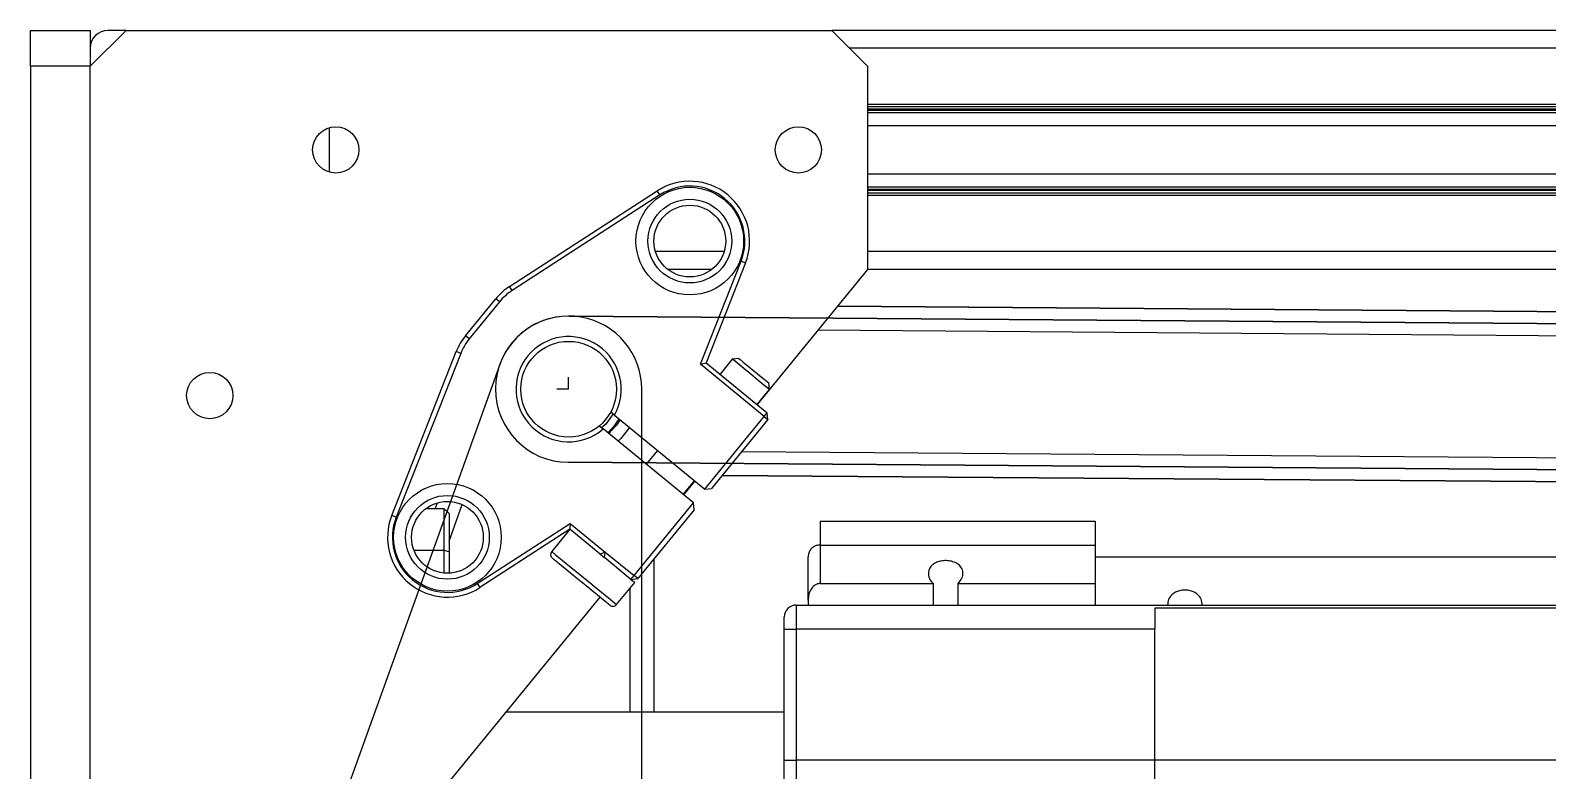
# Model space of a CAD drawing. Header units: millimetres. Extents: x 15 to 1184, y 5 to 1288.
# Drawn here: x 613.1 to 697.6, y 621.2 to 662.4 of the extents above; entities that cross this region are included whole.
import ezdxf

# ---------------------------------------------------------------- set-up
doc = ezdxf.new("R2010")
doc.units = ezdxf.units.MM
doc.linetypes.add('CENTERX2', pattern=[20.32, 12.7, -2.54, 2.54, -2.54])

msp = doc.modelspace()

# ---------------------------------------------------------------- linework, layer by layer
at = {"color": 7, "linetype": 'Continuous', "lineweight": 25}
for p, q in [((613.081, 662.422), (616.415, 662.422)), ((613.081, 660.422), (613.081, 662.422)), ((616.415, 662.422), (616.415, 661.422)), ((618.415, 662.422), (616.415, 660.422)), ((618.415, 662.422), (617.415, 662.422)), ((618.415, 662.422), (657.748, 662.422)), ((659.748, 660.422), (657.748, 662.422)), ((874.415, 662.422), (657.748, 662.422)), ((616.415, 661.422), (616.415, 660.422)), ((616.415, 660.422), (613.081, 660.422)), ((613.081, 660.422), (613.081, 614.422)), ((616.415, 614.422), (616.415, 660.422)), ((659.748, 660.422), (659.748, 649.088)), ((874.415, 658.155), (659.748, 658.155)), ((874.415, 657.822), (659.748, 657.822)), ((629.748, 654.516), (629.748, 656.994)), ((874.415, 653.688), (659.748, 653.688)), ((639.789, 648.147), (648.025, 653.476)), ((648.17, 653.252), (639.934, 647.923)), ((648.17, 653.252), (648.025, 653.476)), ((874.415, 653.355), (659.748, 653.355)), ((650.431, 643.816), (652.689, 649.554)), ((652.689, 649.554), (652.938, 649.456)), ((651.05, 649.088), (648.621, 649.088)), ((652.938, 649.456), (650.75, 643.899)), ((659.748, 649.088), (653.597, 641.57)), ((862.698, 649.088), (659.748, 649.088)), ((639.934, 647.923), (639.789, 648.147)), ((637.339, 645.405), (639.02, 647.459)), ((639.226, 647.29), (637.546, 645.236)), ((639.226, 647.29), (639.02, 647.459)), ((658.08, 647.049), (855.881, 645.548)), ((855.881, 645.548), (658.08, 647.049)), ((637.546, 645.236), (637.339, 645.405)), ((656.995, 645.724), (855.119, 644.22)), ((633.225, 635.387), (636.818, 644.515)), ((637.066, 644.418), (633.473, 635.289)), ((637.066, 644.418), (636.818, 644.515)), ((650.431, 643.816), (650.75, 643.899)), ((653.987, 640.906), (650.431, 643.816)), ((650.75, 643.899), (654.156, 641.113)), ((652.204, 644.097), (651.524, 643.266)), ((652.57, 644.133), (652.204, 644.097)), ((654.268, 642.408), (654.231, 642.774)), ((653.588, 641.577), (654.268, 642.408)), ((645.635, 640.978), (645.425, 641.15)), ((653.987, 640.906), (654.156, 641.113)), ((654.193, 640.738), (654.156, 641.113)), ((644.792, 640.376), (645.002, 640.204)), ((650.04, 636.082), (645.002, 640.204)), ((645.529, 640.304), (645.544, 640.198)), ((645.635, 640.978), (650.673, 636.856)), ((650.673, 636.856), (653.987, 640.906)), ((654.193, 640.738), (651.048, 636.894)), ((653.987, 640.906), (654.193, 640.738)), ((648.042, 639.009), (647.408, 638.235)), ((855.067, 637.405), (652.723, 638.94)), ((649.472, 636.547), (650.106, 637.321)), ((650.114, 637.314), (649.481, 636.54)), ((650.673, 636.856), (651.048, 636.894)), ((855.809, 636.066), (651.639, 637.615)), ((651.639, 637.615), (855.809, 636.066)), ((635.647, 635.755), (635.766, 636.086)), ((636.415, 633.949), (637.148, 635.99)), ((646.726, 632.032), (650.04, 636.082)), ((650.077, 635.707), (650.04, 636.082)), ((633.473, 635.289), (633.225, 635.387)), ((636.148, 635.755), (635.112, 635.755)), ((636.415, 635.488), (636.148, 635.755)), ((636.148, 633.441), (636.148, 635.755)), ((636.415, 635.488), (636.415, 633.359)), ((650.077, 635.707), (646.932, 631.863)), ((637.993, 631.591), (643.17, 634.941)), ((643.152, 634.612), (638.137, 631.367)), ((643.152, 634.612), (642.138, 633.373)), ((643.17, 634.941), (643.152, 634.612)), ((644.838, 633.232), (643.152, 634.612)), ((643.17, 634.941), (645.126, 633.34)), ((657.095, 635.072), (657.095, 633.738)), ((657.095, 635.072), (672.429, 635.072)), ((672.429, 635.072), (672.429, 633.738)), ((636.148, 632.174), (636.148, 633.441)), ((636.415, 633.359), (636.148, 633.441)), ((657.095, 633.738), (657.095, 631.593)), ((657.095, 633.738), (672.429, 633.738)), ((672.429, 633.738), (672.429, 631.593)), ((636.415, 633.359), (636.415, 632.168)), ((645.126, 633.34), (644.838, 633.232)), ((644.838, 633.232), (645.077, 633.037)), ((645.077, 633.037), (645.126, 633.34)), ((646.557, 631.825), (645.077, 633.037)), ((645.126, 633.34), (646.726, 632.032)), ((647.823, 632.951), (647.823, 624.422)), ((656.429, 630.668), (656.429, 633.072)), ((672.429, 633.07), (705.095, 633.07)), ((646.557, 631.825), (646.726, 632.032)), ((646.557, 631.825), (646.932, 631.863)), ((646.932, 631.863), (646.726, 632.032)), ((637.993, 631.591), (638.137, 631.367)), ((645.75, 630.418), (646.763, 631.657)), ((646.489, 631.321), (646.489, 624.422)), ((657.095, 631.593), (663.395, 631.593)), ((663.395, 631.593), (663.395, 630.389)), ((664.795, 630.389), (664.795, 631.593)), ((664.795, 631.593), (672.429, 631.593)), ((672.429, 631.593), (672.429, 630.389)), ((644.816, 630.838), (629.748, 612.422)), ((655.762, 630.389), (655.762, 629.056)), ((655.762, 630.389), (721.762, 630.389)), ((656.429, 630.668), (656.429, 630.389)), ((701.762, 630.211), (675.762, 630.211)), ((675.762, 630.211), (675.762, 629.056)), ((655.095, 629.056), (655.095, 629.723)), ((655.095, 629.056), (655.762, 629.056)), ((655.095, 621.755), (655.095, 629.056)), ((655.762, 629.056), (655.762, 621.755)), ((675.762, 629.056), (655.762, 629.056)), ((675.762, 621.755), (675.762, 629.056)), ((655.095, 624.422), (639.566, 624.422)), ((655.095, 621.755), (655.762, 621.755)), ((655.095, 613.422), (655.095, 621.755)), ((675.762, 621.755), (655.762, 621.755)), ((655.762, 621.755), (655.762, 613.422)), ((701.762, 621.755), (675.762, 621.755)), ((675.762, 613.422), (675.762, 621.755))]:
    msp.add_line(p, q, dxfattribs=at)
at = {"color": 8, "linetype": 'Continuous', "lineweight": 25}
for p, q in [((874.415, 661.422), (658.748, 661.422)), ((874.415, 658.288), (659.748, 658.288)), ((874.415, 658.022), (659.748, 658.022)), ((874.415, 657.955), (659.748, 657.955)), ((874.415, 657.096), (659.748, 657.096)), ((874.415, 654.414), (659.748, 654.414)), ((874.415, 653.555), (659.748, 653.555)), ((874.415, 653.488), (659.748, 653.488)), ((874.415, 653.222), (659.748, 653.222)), ((651.747, 650.088), (647.924, 650.088)), ((874.415, 650.088), (659.748, 650.088)), ((636.148, 633.441), (634.463, 633.441))]:
    msp.add_line(p, q, dxfattribs=at)
at = {"color": 7, "linetype": 'Continuous'}
for p, q in [((862.729, 644.83), (643.112, 646.496)), ((643.112, 646.496), (862.729, 644.83)), ((639.247, 643.8), (619.11, 587.777)), ((647.156, 586.262), (647.156, 642.422)), ((643.05, 638.347), (862.667, 636.68)), ((862.667, 636.68), (643.05, 638.347))]:
    msp.add_line(p, q, dxfattribs=at)
at = {"color": 7, "linetype": 'CENTERX2'}
for q in [(643.081, 643.088), (642.415, 642.422)]:
    msp.add_line((643.081, 642.422), q, dxfattribs=at)
at = {"color": 7, "linetype": 'Continuous', "lineweight": 25, "flags": 128}
for points in [[(654.268, 642.408), (654.189, 642.472), (653.966, 642.655), (653.631, 642.929), (653.236, 643.252), (652.841, 643.575), (652.506, 643.849), (652.283, 644.032), (652.204, 644.097), (652.204, 644.097)], [(652.57, 644.133), (652.633, 644.081), (652.813, 643.934), (653.083, 643.714), (653.401, 643.454), (653.719, 643.193), (653.988, 642.973), (654.168, 642.826), (654.231, 642.774), (654.231, 642.774)], [(645.56, 641.049), (645.146, 640.482), (644.915, 640.262)], [(645.263, 639.99), (645.682, 640.445), (645.896, 640.764)], [(645.949, 640.722), (645.735, 640.404), (645.315, 639.948)], [(646.469, 640.295), (645.997, 639.683), (645.836, 639.522)], [(645.375, 630.381), (645.279, 630.46), (645.001, 630.687), (644.575, 631.035), (644.053, 631.462), (643.498, 631.917), (642.976, 632.344), (642.55, 632.692), (642.272, 632.919), (642.176, 632.998), (642.176, 632.998)], [(646.557, 631.825), (646.739, 631.677), (646.763, 631.657)]]:
    msp.add_lwpolyline(points, dxfattribs=at)
at = {"color": 8, "linetype": 'Continuous', "lineweight": 25, "flags": 128}
msp.add_lwpolyline([(642.138, 633.373), (642.163, 633.353), (642.356, 633.195), (642.721, 632.896), (643.219, 632.489), (643.795, 632.018), (644.388, 631.533), (644.932, 631.088), (645.369, 630.73), (645.652, 630.498), (645.75, 630.418), (645.75, 630.418)], dxfattribs=at)
at = {"color": 7, "linetype": 'Continuous', "lineweight": 25}
for centre, radius in [((630.104, 655.755), 1.289), ((655.884, 655.755), 1.289), ((649.836, 650.677), 3), ((649.836, 650.677), 2.333), ((649.836, 650.677), 2), ((643.081, 642.422), 2.667), ((623.081, 642.066), 1.289), ((636.327, 634.166), 3), ((636.327, 634.166), 2.333), ((636.327, 634.166), 2)]:
    msp.add_circle(centre, radius, dxfattribs=at)
for centre, radius, start, end in [((617.415, 661.422), 1, 90, 180), ((649.836, 650.677), 3.333, 338.51765, 122.90354), ((649.836, 650.677), 3.067, 338.51765, 122.90354), ((641.6, 645.348), 3.333, 122.90354, 140.71059), ((641.6, 645.348), 3.067, 122.90354, 140.71059), ((639.919, 643.294), 3.333, 140.71059, 158.51765), ((639.919, 643.294), 3.067, 140.71059, 158.51765), ((643.081, 642.422), 2.933, 330.52484, 310.89634), ((636.327, 634.166), 3.333, 158.51765, 302.90354), ((636.327, 634.166), 3.067, 158.51765, 302.90354), ((642.345, 633.204), 0.267, 140.71059, 230.71059), ((645.544, 630.587), 0.267, 230.71059, 320.71059), ((655.762, 629.723), 0.667, 90, 180)]:
    msp.add_arc(centre, radius, start, end, dxfattribs=at)
at = {"color": 7, "linetype": 'Continuous'}
for start, end in [(89.56519, 269.56519), (89.56519, 269.56519), (0, 160.22988)]:
    msp.add_arc((643.081, 642.422), 4.075, start, end, dxfattribs=at)
at = {"color": 7, "linetype": 'Continuous', "lineweight": 25}
for points, knots in [([(657.095, 633.738), (657.022, 633.731), (656.875, 633.717), (656.679, 633.607), (656.527, 633.443), (656.446, 633.257), (656.429, 633.128), (656.429, 633.074), (656.429, 633.072)], [0, 0, 0, 0, 0.207712, 0.415381, 0.625301, 0.840424, 0.99405, 1, 1, 1, 1]), ([(664.795, 631.593), (664.875, 631.689), (665.033, 631.881), (665.086, 632.207), (664.995, 632.49), (664.775, 632.696), (664.509, 632.819), (664.211, 632.875), (663.913, 632.866), (663.65, 632.805), (663.422, 632.696), (663.24, 632.533), (663.126, 632.308), (663.121, 632.022), (663.23, 631.768), (663.359, 631.631), (663.395, 631.593)], [0, 0, 0, 0, 0.093413, 0.18532, 0.287481, 0.359284, 0.419781, 0.480552, 0.534455, 0.586126, 0.640711, 0.70245, 0.775249, 0.862009, 0.961451, 1, 1, 1, 1]), ([(657.095, 631.593), (657.035, 631.586), (656.913, 631.572), (656.736, 631.464), (656.568, 631.27), (656.45, 630.989), (656.436, 630.773), (656.429, 630.668)], [0, 0, 0, 0, 0.1445932, 0.2885981, 0.4843969, 0.7495622, 1, 1, 1, 1]), ([(678.395, 630.389), (678.383, 630.502), (678.361, 630.712), (678.18, 630.963), (677.939, 631.127), (677.667, 631.215), (677.387, 631.237), (677.121, 631.198), (676.886, 631.107), (676.663, 630.947), (676.494, 630.704), (676.473, 630.496), (676.462, 630.389)], [0, 0, 0, 0, 0.137751, 0.258135, 0.353319, 0.43323, 0.513438, 0.5867, 0.661019, 0.744414, 0.869202, 1, 1, 1, 1])]:
    msp.add_open_spline(points, degree=3, knots=knots, dxfattribs=at)

doc.saveas('drawing.dxf')
